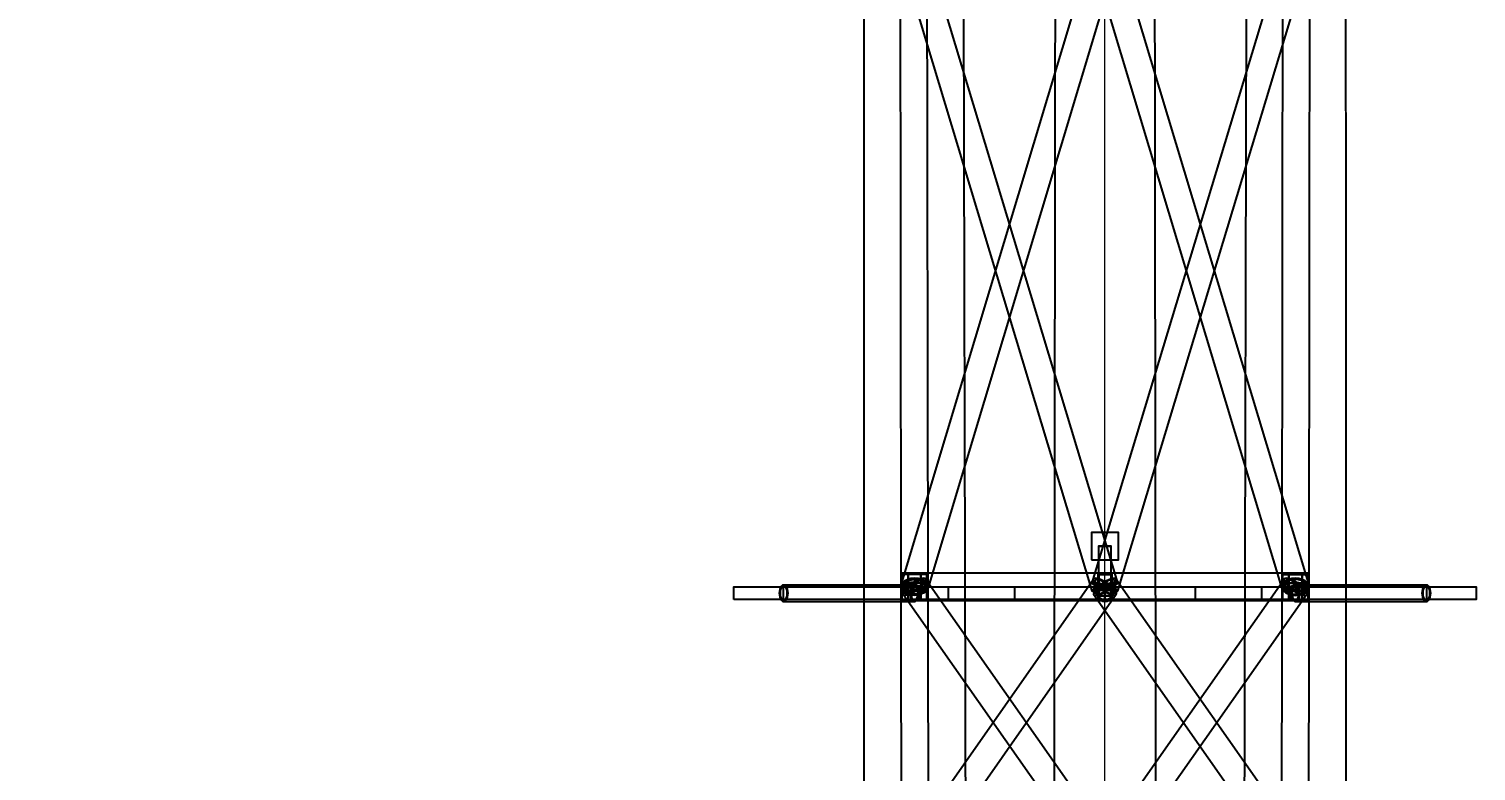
# Model space of a CAD drawing. Header units: millimetres. Extents: x -123812 to 252100, y -3000 to 639000.
# Drawn here: x -11889 to 4100, y 527965 to 536164 of the extents above; entities that cross this region are included whole.
import ezdxf

# ---------------------------------------------------------------- set-up
doc = ezdxf.new("R2010")
doc.units = ezdxf.units.MM
for name, color, linetype, lineweight in [('D-BMK-AXIS', 7, 'Continuous', 13), ('D-STR-ANTN', 7, 'Continuous', 25), ('D-STR-DIM', 7, 'Continuous', 13)]:
    doc.layers.add(name, color=color, linetype=linetype, lineweight=lineweight)
doc.styles.add('OpenSansCondensed-Light', font='OpenSansCondensed-Light.ttf')
doc.styles.add('TOWER_UNICODE', font='Arial Unicode.ttf')
doc.dimstyles.new('EZDXF', dxfattribs={"dimtxt": 0.25, "dimasz": 0.175, "dimexe": 0.375, "dimexo": 0.125, "dimgap": 0.1, "dimtad": 1, "dimlfac": 100, "dimzin": 12, "dimdsep": 46, "dimtxsty": 'OpenSansCondensed-Light', "dimblk": 'ARCHTICK', "dimcen": 2.5, "dimazin": 3, "dimtfac": 0.5, "dimtmove": 2, "dimatfit": 3})

# ---------------------------------------------------------------- blocks, each defined once
blk = doc.blocks.new('_ARCHTICK')
at = {"color": 0, "linetype": 'BYBLOCK', "const_width": 0.15}
blk.add_lwpolyline([(-0.5, -0.5), (0.5, 0.5)], dxfattribs=at)

msp = doc.modelspace()

# ---------------------------------------------------------------- linework, layer by layer
at = {"layer": 'D-BMK-AXIS'}
msp.add_line((0, -3000), (0, 639000), dxfattribs=at)
at = {"layer": 'D-STR-ANTN'}
for points in [[(-2666.3, 507000), (-1490.7, 507000), (-1758.4, 620000), (-2658.4, 620000)], [(-2666.3, 507000), (-1490.7, 507000), (-1758.4, 620000), (-2658.4, 620000)], [(-587.8, 507000), (587.8, 507000), (450, 620000), (-450, 620000)], [(-587.8, 507000), (587.8, 507000), (450, 620000), (-450, 620000)], [(1490.7, 507000), (2666.3, 507000), (2658.4, 620000), (1758.4, 620000)], [(1490.7, 507000), (2666.3, 507000), (2658.4, 620000), (1758.4, 620000)], [(-150, 530300), (150, 530300), (150, 530600), (-150, 530600)], [(-70, 529900), (70, 529900), (70, 530450), (-70, 530450)], [(0, 530450), (-18.1, 530450), (-35, 530450), (-49.5, 530450), (-60.6, 530450), (-67.6, 530450), (-70, 530450), (-67.6, 530450), (-60.6, 530450), (-49.5, 530450), (-35, 530450), (-18.1, 530450), (0, 530450), (18.1, 530450), (35, 530450), (49.5, 530450), (60.6, 530450), (67.6, 530450), (70, 530450), (67.6, 530450), (60.6, 530450), (49.5, 530450), (35, 530450), (18.1, 530450)], [(0, 530450), (-15.5, 530450), (-30, 530450), (-42.4, 530450), (-52, 530450), (-58, 530450), (-60, 530450), (-58, 530450), (-52, 530450), (-42.4, 530450), (-30, 530450), (-15.5, 530450), (0, 530450), (15.5, 530450), (30, 530450), (42.4, 530450), (52, 530450), (58, 530450), (60, 530450), (58, 530450), (52, 530450), (42.4, 530450), (30, 530450), (15.5, 530450)], [(-2254.9, 529850), (-1954.9, 529850), (-1954.9, 530150), (-2254.9, 530150)], [(-1954.9, 530000), (-1960.1, 529975.6), (-1975.1, 529952.8), (-1999, 529933.3), (-2030, 529918.3), (-2066.2, 529908.8), (-2105.1, 529905.6), (-2143.9, 529908.8), (-2180, 529918.3), (-2211.1, 529933.3), (-2234.9, 529952.8), (-2249.8, 529975.6), (-2254.9, 530000), (-2249.7, 530024.4), (-2234.7, 530047.2), (-2210.9, 530066.7), (-2179.8, 530081.7), (-2143.6, 530091.2), (-2104.7, 530094.4), (-2065.9, 530091.2), (-2029.8, 530081.7), (-1998.7, 530066.7), (-1974.9, 530047.2), (-1960, 530024.4)], [(-2254.9, 530000), (-2249.9, 529987.2), (-2235, 529975.4), (-2211.3, 529965.1), (-2180.3, 529957.3), (-2144.2, 529952.4), (-2105.4, 529950.7), (-2066.5, 529952.4), (-2030.3, 529957.3), (-1999.2, 529965.1), (-1975.2, 529975.4), (-1960.1, 529987.2), (-1954.9, 530000), (-1959.9, 530012.8), (-1974.8, 530024.6), (-1998.5, 530034.9), (-2029.5, 530042.7), (-2065.6, 530047.6), (-2104.4, 530049.3), (-2143.3, 530047.6), (-2179.5, 530042.7), (-2210.6, 530034.9), (-2234.6, 530024.6), (-2249.7, 530012.8)], [(-2180.3, 530000), (-2146.1, 529987.2), (-2109, 529975.4), (-2071.6, 529965.1), (-2036.6, 529957.3), (-2006.1, 529952.4), (-1982.4, 529950.7), (-1967.1, 529952.4), (-1961.1, 529957.3), (-1965, 529965.1), (-1978.3, 529975.4), (-2000.3, 529987.2), (-2029.5, 530000), (-2063.7, 530012.8), (-2100.8, 530024.6), (-2138.2, 530034.9), (-2173.2, 530042.7), (-2203.7, 530047.6), (-2227.4, 530049.3), (-2242.7, 530047.6), (-2248.7, 530042.7), (-2244.8, 530034.9), (-2231.5, 530024.6), (-2209.5, 530012.8)], [(-1966.9, 530138), (-2242.9, 530138), (-2242.9, 529862), (-1966.9, 529862)], [(-1976.9, 530000), (-1981.3, 529979.2), (-1994.1, 529959.7), (-2014.5, 529943.1), (-2041, 529930.3), (-2071.9, 529922.2), (-2105, 529919.5), (-2138.2, 529922.2), (-2169, 529930.3), (-2195.5, 529943.1), (-2215.8, 529959.7), (-2228.6, 529979.2), (-2232.9, 530000), (-2228.5, 530020.8), (-2215.7, 530040.3), (-2195.3, 530056.9), (-2168.8, 530069.7), (-2137.9, 530077.8), (-2104.8, 530080.5), (-2071.6, 530077.8), (-2040.8, 530069.7), (-2014.3, 530056.9), (-1994, 530040.3), (-1981.2, 530020.8)], [(-2232.9, 530000), (-2228.6, 529989.1), (-2216, 529979), (-2195.7, 529970.3), (-2169.2, 529963.6), (-2138.4, 529959.4), (-2105.3, 529957.9), (-2072.2, 529959.4), (-2041.2, 529963.6), (-2014.7, 529970.3), (-1994.3, 529979), (-1981.4, 529989.1), (-1976.9, 530000), (-1981.2, 530010.9), (-1993.9, 530021), (-2014.1, 530029.7), (-2040.6, 530036.4), (-2071.4, 530040.6), (-2104.5, 530042.1), (-2137.6, 530040.6), (-2168.6, 530036.4), (-2195.1, 530029.7), (-2215.6, 530021), (-2228.4, 530010.9)], [(-2030.1, 530000), (-2058.8, 529975.6), (-2090.6, 529952.8), (-2123.5, 529933.3), (-2155, 529918.3), (-2183.1, 529908.8), (-2206, 529905.6), (-2221.9, 529908.8), (-2229.8, 529918.3), (-2229.3, 529933.3), (-2220.2, 529952.8), (-2203.3, 529975.6), (-2179.7, 530000), (-2151, 530024.4), (-2119.2, 530047.2), (-2086.4, 530066.7), (-2054.8, 530081.7), (-2026.7, 530091.2), (-2003.9, 530094.4), (-1987.9, 530091.2), (-1980, 530081.7), (-1980.5, 530066.7), (-1989.6, 530047.2), (-2006.5, 530024.4)], [(-2169.3, 530000), (-2140, 529989.1), (-2108.4, 529979), (-2076.5, 529970.3), (-2046.6, 529963.6), (-2020.6, 529959.4), (-2000.4, 529957.9), (-1987.3, 529959.4), (-1982.2, 529963.6), (-1985.5, 529970.3), (-1996.9, 529979), (-2015.7, 529989.1), (-2040.5, 530000), (-2069.8, 530010.9), (-2101.4, 530021), (-2133.3, 530029.7), (-2163.2, 530036.4), (-2189.2, 530040.6), (-2209.4, 530042.1), (-2222.5, 530040.6), (-2227.6, 530036.4), (-2224.3, 530029.7), (-2212.9, 530021), (-2194.1, 530010.9)], [(-2041.1, 530000), (-2065.6, 529979.2), (-2092.7, 529959.7), (-2120.7, 529943.1), (-2147.7, 529930.3), (-2171.7, 529922.2), (-2191.1, 529919.5), (-2204.7, 529922.2), (-2211.5, 529930.3), (-2211, 529943.1), (-2203.3, 529959.7), (-2188.9, 529979.2), (-2168.7, 530000), (-2144.3, 530020.8), (-2117.1, 530040.3), (-2089.1, 530056.9), (-2062.1, 530069.7), (-2038.1, 530077.8), (-2018.7, 530080.5), (-2005.1, 530077.8), (-1998.3, 530069.7), (-1998.8, 530056.9), (-2006.5, 530040.3), (-2020.9, 530020.8)], [(-2179.9, 529850), (75, 529850), (75, 530150), (-2179.9, 530150)], [(-2029.9, 530150), (-2179.9, 530150), (-2179.9, 529850), (-2029.9, 529850)], [(-2179.9, 529850), (75, 529850), (75, 530150), (-2179.9, 530150)], [(-2029.9, 530150), (-2179.9, 530150), (-2179.9, 529850), (-2029.9, 529850)], [(-2035.9, 530138), (-2173.9, 530138), (-2173.9, 529862), (-2035.9, 529862)], [(-2035.9, 530138), (-2173.9, 530138), (-2173.9, 529862), (-2035.9, 529862)], [(-74.6, 530000), (-103.8, 529987.2), (-126, 529975.4), (-139.7, 529965.1), (-143.7, 529957.3), (-138, 529952.4), (-122.9, 529950.7), (-99.4, 529952.4), (-69.2, 529957.3), (-34.2, 529965.1), (3.1, 529975.4), (40.2, 529987.2), (74.6, 530000), (103.8, 530012.8), (126, 530024.6), (139.7, 530034.9), (143.7, 530042.7), (138, 530047.6), (122.9, 530049.3), (99.4, 530047.6), (69.2, 530042.7), (34.2, 530034.9), (-3.1, 530024.6), (-40.2, 530012.8)], [(74.6, 530000), (103.8, 529987.2), (126, 529975.4), (139.7, 529965.1), (143.7, 529957.3), (138, 529952.4), (122.9, 529950.7), (99.4, 529952.4), (69.2, 529957.3), (34.2, 529965.1), (-3.1, 529975.4), (-40.2, 529987.2), (-74.6, 530000), (-103.8, 530012.8), (-126, 530024.6), (-139.7, 530034.9), (-143.7, 530042.7), (-138, 530047.6), (-122.9, 530049.3), (-99.4, 530047.6), (-69.2, 530042.7), (-34.2, 530034.9), (3.1, 530024.6), (40.2, 530012.8)], [(75.2, 530000), (98.7, 529975.6), (115.6, 529952.8), (124.5, 529933.3), (125, 529918.3), (116.9, 529908.8), (100.9, 529905.6), (78, 529908.8), (49.8, 529918.3), (18.2, 529933.3), (-14.7, 529952.8), (-46.5, 529975.6), (-75.2, 530000), (-98.7, 530024.4), (-115.6, 530047.2), (-124.5, 530066.7), (-125, 530081.7), (-116.9, 530091.2), (-100.9, 530094.4), (-78, 530091.2), (-49.8, 530081.7), (-18.2, 530066.7), (14.7, 530047.2), (46.5, 530024.4)], [(-75.2, 530000), (-98.7, 529975.6), (-115.6, 529952.8), (-124.5, 529933.3), (-125, 529918.3), (-116.9, 529908.8), (-100.9, 529905.6), (-78, 529908.8), (-49.8, 529918.3), (-18.2, 529933.3), (14.7, 529952.8), (46.5, 529975.6), (75.2, 530000), (98.7, 530024.4), (115.6, 530047.2), (124.5, 530066.7), (125, 530081.7), (116.9, 530091.2), (100.9, 530094.4), (78, 530091.2), (49.8, 530081.7), (18.2, 530066.7), (-14.7, 530047.2), (-46.5, 530024.4)], [(-63.6, 530000), (-88.6, 529989.1), (-107.6, 529979), (-119.2, 529970.3), (-122.7, 529963.6), (-117.8, 529959.4), (-104.9, 529957.9), (-84.9, 529959.4), (-59, 529963.6), (-29.2, 529970.3), (2.7, 529979), (34.3, 529989.1), (63.6, 530000), (88.6, 530010.9), (107.6, 530021), (119.2, 530029.7), (122.7, 530036.4), (117.8, 530040.6), (104.9, 530042.1), (84.9, 530040.6), (59, 530036.4), (29.2, 530029.7), (-2.7, 530021), (-34.3, 530010.9)], [(63.6, 530000), (88.6, 529989.1), (107.6, 529979), (119.2, 529970.3), (122.7, 529963.6), (117.8, 529959.4), (104.9, 529957.9), (84.9, 529959.4), (59, 529963.6), (29.2, 529970.3), (-2.7, 529979), (-34.3, 529989.1), (-63.6, 530000), (-88.6, 530010.9), (-107.6, 530021), (-119.2, 530029.7), (-122.7, 530036.4), (-117.8, 530040.6), (-104.9, 530042.1), (-84.9, 530040.6), (-59, 530036.4), (-29.2, 530029.7), (2.7, 530021), (34.3, 530010.9)], [(64.2, 530000), (84.3, 529979.2), (98.6, 529959.7), (106.2, 529943.1), (106.6, 529930.3), (99.8, 529922.2), (86.1, 529919.5), (66.5, 529922.2), (42.5, 529930.3), (15.5, 529943.1), (-12.5, 529959.7), (-39.7, 529979.2), (-64.2, 530000), (-84.3, 530020.8), (-98.6, 530040.3), (-106.2, 530056.9), (-106.6, 530069.7), (-99.8, 530077.8), (-86.1, 530080.5), (-66.5, 530077.8), (-42.5, 530069.7), (-15.5, 530056.9), (12.5, 530040.3), (39.7, 530020.8)], [(-64.2, 530000), (-84.3, 529979.2), (-98.6, 529959.7), (-106.2, 529943.1), (-106.6, 529930.3), (-99.8, 529922.2), (-86.1, 529919.5), (-66.5, 529922.2), (-42.5, 529930.3), (-15.5, 529943.1), (12.5, 529959.7), (39.7, 529979.2), (64.2, 530000), (84.3, 530020.8), (98.6, 530040.3), (106.2, 530056.9), (106.6, 530069.7), (99.8, 530077.8), (86.1, 530080.5), (66.5, 530077.8), (42.5, 530069.7), (15.5, 530056.9), (-12.5, 530040.3), (-39.7, 530020.8)], [(75, 530150), (-75, 530150), (-75, 529850), (75, 529850)], [(75, 530150), (-75, 530150), (-75, 529850), (75, 529850)], [(-75, 529850), (2179.9, 529850), (2179.9, 530150), (-75, 530150)], [(-75, 530150), (75, 530150), (75, 529850), (-75, 529850)], [(-75, 529850), (2179.9, 529850), (2179.9, 530150), (-75, 530150)], [(-75, 530150), (75, 530150), (75, 529850), (-75, 529850)], [(69, 530138), (-69, 530138), (-69, 529862), (69, 529862)], [(69, 530138), (-69, 530138), (-69, 529862), (69, 529862)], [(-69, 530138), (69, 530138), (69, 529862), (-69, 529862)], [(-69, 530138), (69, 530138), (69, 529862), (-69, 529862)], [(1954.9, 529850), (2254.9, 529850), (2254.9, 530150), (1954.9, 530150)], [(1954.9, 530000), (1960.1, 529975.6), (1975.1, 529952.8), (1999, 529933.3), (2030, 529918.3), (2066.2, 529908.8), (2105.1, 529905.6), (2143.9, 529908.8), (2180, 529918.3), (2211.1, 529933.3), (2234.9, 529952.8), (2249.8, 529975.6), (2254.9, 530000), (2249.7, 530024.4), (2234.7, 530047.2), (2210.9, 530066.7), (2179.8, 530081.7), (2143.6, 530091.2), (2104.7, 530094.4), (2065.9, 530091.2), (2029.8, 530081.7), (1998.7, 530066.7), (1974.9, 530047.2), (1960, 530024.4)], [(2254.9, 530000), (2249.9, 529987.2), (2235, 529975.4), (2211.3, 529965.1), (2180.3, 529957.3), (2144.2, 529952.4), (2105.4, 529950.7), (2066.5, 529952.4), (2030.3, 529957.3), (1999.2, 529965.1), (1975.2, 529975.4), (1960.1, 529987.2), (1954.9, 530000), (1959.9, 530012.8), (1974.8, 530024.6), (1998.5, 530034.9), (2029.5, 530042.7), (2065.6, 530047.6), (2104.4, 530049.3), (2143.3, 530047.6), (2179.5, 530042.7), (2210.6, 530034.9), (2234.6, 530024.6), (2249.7, 530012.8)], [(2180.3, 530000), (2146.1, 529987.2), (2109, 529975.4), (2071.6, 529965.1), (2036.6, 529957.3), (2006.1, 529952.4), (1982.4, 529950.7), (1967.1, 529952.4), (1961.1, 529957.3), (1965, 529965.1), (1978.3, 529975.4), (2000.3, 529987.2), (2029.5, 530000), (2063.7, 530012.8), (2100.8, 530024.6), (2138.2, 530034.9), (2173.2, 530042.7), (2203.7, 530047.6), (2227.4, 530049.3), (2242.7, 530047.6), (2248.7, 530042.7), (2244.8, 530034.9), (2231.5, 530024.6), (2209.5, 530012.8)], [(1966.9, 530138), (2242.9, 530138), (2242.9, 529862), (1966.9, 529862)], [(1976.9, 530000), (1981.3, 529979.2), (1994.1, 529959.7), (2014.5, 529943.1), (2041, 529930.3), (2071.9, 529922.2), (2105, 529919.5), (2138.2, 529922.2), (2169, 529930.3), (2195.5, 529943.1), (2215.8, 529959.7), (2228.6, 529979.2), (2232.9, 530000), (2228.5, 530020.8), (2215.7, 530040.3), (2195.3, 530056.9), (2168.8, 530069.7), (2137.9, 530077.8), (2104.8, 530080.5), (2071.6, 530077.8), (2040.8, 530069.7), (2014.3, 530056.9), (1994, 530040.3), (1981.2, 530020.8)], [(2232.9, 530000), (2228.6, 529989.1), (2216, 529979), (2195.7, 529970.3), (2169.2, 529963.6), (2138.4, 529959.4), (2105.3, 529957.9), (2072.2, 529959.4), (2041.2, 529963.6), (2014.7, 529970.3), (1994.3, 529979), (1981.4, 529989.1), (1976.9, 530000), (1981.2, 530010.9), (1993.9, 530021), (2014.1, 530029.7), (2040.6, 530036.4), (2071.4, 530040.6), (2104.5, 530042.1), (2137.6, 530040.6), (2168.6, 530036.4), (2195.1, 530029.7), (2215.6, 530021), (2228.4, 530010.9)], [(2030.1, 530000), (2058.8, 529975.6), (2090.6, 529952.8), (2123.5, 529933.3), (2155, 529918.3), (2183.1, 529908.8), (2206, 529905.6), (2221.9, 529908.8), (2229.8, 529918.3), (2229.3, 529933.3), (2220.2, 529952.8), (2203.3, 529975.6), (2179.7, 530000), (2151, 530024.4), (2119.2, 530047.2), (2086.4, 530066.7), (2054.8, 530081.7), (2026.7, 530091.2), (2003.9, 530094.4), (1987.9, 530091.2), (1980, 530081.7), (1980.5, 530066.7), (1989.6, 530047.2), (2006.5, 530024.4)], [(2169.3, 530000), (2140, 529989.1), (2108.4, 529979), (2076.5, 529970.3), (2046.6, 529963.6), (2020.6, 529959.4), (2000.4, 529957.9), (1987.3, 529959.4), (1982.2, 529963.6), (1985.5, 529970.3), (1996.9, 529979), (2015.7, 529989.1), (2040.5, 530000), (2069.8, 530010.9), (2101.4, 530021), (2133.3, 530029.7), (2163.2, 530036.4), (2189.2, 530040.6), (2209.4, 530042.1), (2222.5, 530040.6), (2227.6, 530036.4), (2224.3, 530029.7), (2212.9, 530021), (2194.1, 530010.9)], [(2041.1, 530000), (2065.6, 529979.2), (2092.7, 529959.7), (2120.7, 529943.1), (2147.7, 529930.3), (2171.7, 529922.2), (2191.1, 529919.5), (2204.7, 529922.2), (2211.5, 529930.3), (2211, 529943.1), (2203.3, 529959.7), (2188.9, 529979.2), (2168.7, 530000), (2144.3, 530020.8), (2117.1, 530040.3), (2089.1, 530056.9), (2062.1, 530069.7), (2038.1, 530077.8), (2018.7, 530080.5), (2005.1, 530077.8), (1998.3, 530069.7), (1998.8, 530056.9), (2006.5, 530040.3), (2020.9, 530020.8)], [(2029.9, 530150), (2179.9, 530150), (2179.9, 529850), (2029.9, 529850)], [(2029.9, 530150), (2179.9, 530150), (2179.9, 529850), (2029.9, 529850)], [(2035.9, 530138), (2173.9, 530138), (2173.9, 529862), (2035.9, 529862)], [(2035.9, 530138), (2173.9, 530138), (2173.9, 529862), (2035.9, 529862)], [(-4100, 529860), (-4100, 530000), (-1732.1, 530000), (-1732.1, 529860)], [(-4100, 529860), (-4100, 530000), (-1732.1, 530000), (-1732.1, 529860)], [(-3595.7, 529930), (-3594.2, 529906.7), (-3589.7, 529885), (-3582.5, 529866.4), (-3573.2, 529852.1), (-3562.4, 529843.1), (-3550.7, 529840), (-2104.8, 529840), (-2093.2, 529843.1), (-2082.3, 529852.1), (-2073, 529866.4), (-2065.8, 529885), (-2061.4, 529906.7), (-2059.8, 529930), (-2061.4, 529953.3), (-2065.8, 529975), (-2073, 529993.6), (-2082.3, 530007.9), (-2093.2, 530016.9), (-2104.8, 530020), (-3550.7, 530020), (-3562.4, 530016.9), (-3573.2, 530007.9), (-3582.5, 529993.6), (-3589.7, 529975), (-3594.2, 529953.3)], [(-3505.7, 529930), (-3507.2, 529906.7), (-3511.7, 529885), (-3518.9, 529866.4), (-3528.2, 529852.1), (-3539.1, 529843.1), (-3550.7, 529840), (-3562.4, 529843.1), (-3573.2, 529852.1), (-3582.5, 529866.4), (-3589.7, 529885), (-3594.2, 529906.7), (-3595.7, 529930), (-3594.2, 529953.3), (-3589.7, 529975), (-3582.5, 529993.6), (-3573.2, 530007.9), (-3562.4, 530016.9), (-3550.7, 530020), (-3539.1, 530016.9), (-3528.2, 530007.9), (-3518.9, 529993.6), (-3511.7, 529975), (-3507.2, 529953.3)], [(-3595.7, 529930), (-3594.2, 529906.7), (-3589.7, 529885), (-3582.5, 529866.4), (-3573.2, 529852.1), (-3562.4, 529843.1), (-3550.7, 529840), (-2104.8, 529840), (-2093.2, 529843.1), (-2082.3, 529852.1), (-2073, 529866.4), (-2065.8, 529885), (-2061.4, 529906.7), (-2059.8, 529930), (-2061.4, 529953.3), (-2065.8, 529975), (-2073, 529993.6), (-2082.3, 530007.9), (-2093.2, 530016.9), (-2104.8, 530020), (-3550.7, 530020), (-3562.4, 530016.9), (-3573.2, 530007.9), (-3582.5, 529993.6), (-3589.7, 529975), (-3594.2, 529953.3)], [(-3595.7, 529930), (-3594.2, 529906.7), (-3589.7, 529885), (-3582.5, 529866.4), (-3573.2, 529852.1), (-3562.4, 529843.1), (-3550.7, 529840), (-3539.1, 529843.1), (-3528.2, 529852.1), (-3518.9, 529866.4), (-3511.7, 529885), (-3507.2, 529906.7), (-3505.7, 529930), (-3507.2, 529953.3), (-3511.7, 529975), (-3518.9, 529993.6), (-3528.2, 530007.9), (-3539.1, 530016.9), (-3550.7, 530020), (-3562.4, 530016.9), (-3573.2, 530007.9), (-3582.5, 529993.6), (-3589.7, 529975), (-3594.2, 529953.3)], [(-3511.7, 529930), (-3513, 529909.8), (-3516.9, 529891), (-3523.1, 529874.8), (-3531.2, 529862.5), (-3540.6, 529854.7), (-3550.7, 529852), (-3560.8, 529854.7), (-3570.2, 529862.5), (-3578.3, 529874.8), (-3584.5, 529891), (-3588.4, 529909.8), (-3589.7, 529930), (-3588.4, 529950.2), (-3584.5, 529969), (-3578.3, 529985.2), (-3570.2, 529997.5), (-3560.8, 530005.3), (-3550.7, 530008), (-3540.6, 530005.3), (-3531.2, 529997.5), (-3523.1, 529985.2), (-3516.9, 529969), (-3513, 529950.2)], [(-3589.7, 529930), (-3588.4, 529909.8), (-3584.5, 529891), (-3578.3, 529874.8), (-3570.2, 529862.5), (-3560.8, 529854.7), (-3550.7, 529852), (-3540.6, 529854.7), (-3531.2, 529862.5), (-3523.1, 529874.8), (-3516.9, 529891), (-3513, 529909.8), (-3511.7, 529930), (-3513, 529950.2), (-3516.9, 529969), (-3523.1, 529985.2), (-3531.2, 529997.5), (-3540.6, 530005.3), (-3550.7, 530008), (-3560.8, 530005.3), (-3570.2, 529997.5), (-3578.3, 529985.2), (-3584.5, 529969), (-3588.4, 529950.2)], [(-3550.7, 529860), (-3550.7, 530000), (-1000, 530000), (-1000, 529860)], [(-3550.7, 529860), (-3550.7, 530000), (-1000, 530000), (-1000, 529860)], [(-2059.8, 529930), (-2061.4, 529906.7), (-2065.8, 529885), (-2073, 529866.4), (-2082.3, 529852.1), (-2093.2, 529843.1), (-2104.8, 529840), (-2116.5, 529843.1), (-2127.3, 529852.1), (-2136.6, 529866.4), (-2143.8, 529885), (-2148.3, 529906.7), (-2149.8, 529930), (-2148.3, 529953.3), (-2143.8, 529975), (-2136.6, 529993.6), (-2127.3, 530007.9), (-2116.5, 530016.9), (-2104.8, 530020), (-2093.2, 530016.9), (-2082.3, 530007.9), (-2073, 529993.6), (-2065.8, 529975), (-2061.4, 529953.3)], [(-2149.8, 529930), (-2148.3, 529906.7), (-2143.8, 529885), (-2136.6, 529866.4), (-2127.3, 529852.1), (-2116.5, 529843.1), (-2104.8, 529840), (-2093.2, 529843.1), (-2082.3, 529852.1), (-2073, 529866.4), (-2065.8, 529885), (-2061.4, 529906.7), (-2059.8, 529930), (-2061.4, 529953.3), (-2065.8, 529975), (-2073, 529993.6), (-2082.3, 530007.9), (-2093.2, 530016.9), (-2104.8, 530020), (-2116.5, 530016.9), (-2127.3, 530007.9), (-2136.6, 529993.6), (-2143.8, 529975), (-2148.3, 529953.3)], [(-2065.8, 529930), (-2067.1, 529909.8), (-2071, 529891), (-2077.2, 529874.8), (-2085.3, 529862.5), (-2094.7, 529854.7), (-2104.8, 529852), (-2114.9, 529854.7), (-2124.3, 529862.5), (-2132.4, 529874.8), (-2138.6, 529891), (-2142.5, 529909.8), (-2143.8, 529930), (-2142.5, 529950.2), (-2138.6, 529969), (-2132.4, 529985.2), (-2124.3, 529997.5), (-2114.9, 530005.3), (-2104.8, 530008), (-2094.7, 530005.3), (-2085.3, 529997.5), (-2077.2, 529985.2), (-2071, 529969), (-2067.1, 529950.2)], [(-2143.8, 529930), (-2142.5, 529909.8), (-2138.6, 529891), (-2132.4, 529874.8), (-2124.3, 529862.5), (-2114.9, 529854.7), (-2104.8, 529852), (-2094.7, 529854.7), (-2085.3, 529862.5), (-2077.2, 529874.8), (-2071, 529891), (-2067.1, 529909.8), (-2065.8, 529930), (-2067.1, 529950.2), (-2071, 529969), (-2077.2, 529985.2), (-2085.3, 529997.5), (-2094.7, 530005.3), (-2104.8, 530008), (-2114.9, 530005.3), (-2124.3, 529997.5), (-2132.4, 529985.2), (-2138.6, 529969), (-2142.5, 529950.2)], [(-2050, 529860), (-2050, 530000), (0, 530000), (0, 529860)], [(-2050, 529860), (-2050, 530000), (0, 530000), (0, 529860)], [(-90, 529930), (-86.9, 529906.7), (-77.9, 529885), (-63.6, 529866.4), (-45, 529852.1), (-23.3, 529843.1), (0, 529840), (23.3, 529843.1), (45, 529852.1), (63.6, 529866.4), (77.9, 529885), (86.9, 529906.7), (90, 529930), (86.9, 529953.3), (77.9, 529975), (63.6, 529993.6), (45, 530007.9), (23.3, 530016.9), (0, 530020), (-23.3, 530016.9), (-45, 530007.9), (-63.6, 529993.6), (-77.9, 529975), (-86.9, 529953.3)], [(-90, 529930), (-86.9, 529906.7), (-77.9, 529885), (-63.6, 529866.4), (-45, 529852.1), (-23.3, 529843.1), (0, 529840), (23.3, 529843.1), (45, 529852.1), (63.6, 529866.4), (77.9, 529885), (86.9, 529906.7), (90, 529930), (86.9, 529953.3), (77.9, 529975), (63.6, 529993.6), (45, 530007.9), (23.3, 530016.9), (0, 530020), (-23.3, 530016.9), (-45, 530007.9), (-63.6, 529993.6), (-77.9, 529975), (-86.9, 529953.3)], [(78, 529930), (75.3, 529909.8), (67.5, 529891), (55.2, 529874.8), (39, 529862.5), (20.2, 529854.7), (0, 529852), (-20.2, 529854.7), (-39, 529862.5), (-55.2, 529874.8), (-67.5, 529891), (-75.3, 529909.8), (-78, 529930), (-75.3, 529950.2), (-67.5, 529969), (-55.2, 529985.2), (-39, 529997.5), (-20.2, 530005.3), (0, 530008), (20.2, 530005.3), (39, 529997.5), (55.2, 529985.2), (67.5, 529969), (75.3, 529950.2)], [(-78, 529930), (-75.3, 529909.8), (-67.5, 529891), (-55.2, 529874.8), (-39, 529862.5), (-20.2, 529854.7), (0, 529852), (20.2, 529854.7), (39, 529862.5), (55.2, 529874.8), (67.5, 529891), (75.3, 529909.8), (78, 529930), (75.3, 529950.2), (67.5, 529969), (55.2, 529985.2), (39, 529997.5), (20.2, 530005.3), (0, 530008), (-20.2, 530005.3), (-39, 529997.5), (-55.2, 529985.2), (-67.5, 529969), (-75.3, 529950.2)], [(0, 529900), (-18.1, 529900), (-35, 529900), (-49.5, 529900), (-60.6, 529900), (-67.6, 529900), (-70, 529900), (-67.6, 529900), (-60.6, 529900), (-49.5, 529900), (-35, 529900), (-18.1, 529900), (0, 529900), (18.1, 529900), (35, 529900), (49.5, 529900), (60.6, 529900), (67.6, 529900), (70, 529900), (67.6, 529900), (60.6, 529900), (49.5, 529900), (35, 529900), (18.1, 529900)], [(0, 529900), (-15.5, 529900), (-30, 529900), (-42.4, 529900), (-52, 529900), (-58, 529900), (-60, 529900), (-58, 529900), (-52, 529900), (-42.4, 529900), (-30, 529900), (-15.5, 529900), (0, 529900), (15.5, 529900), (30, 529900), (42.4, 529900), (52, 529900), (58, 529900), (60, 529900), (58, 529900), (52, 529900), (42.4, 529900), (30, 529900), (15.5, 529900)], [(0, 529860), (0, 530000), (2050, 530000), (2050, 529860)], [(0, 529860), (0, 530000), (2050, 530000), (2050, 529860)], [(1000, 529860), (1000, 530000), (3550.7, 530000), (3550.7, 529860)], [(1000, 529860), (1000, 530000), (3550.7, 530000), (3550.7, 529860)], [(1732.1, 529860), (1732.1, 530000), (4100, 530000), (4100, 529860)], [(1732.1, 529860), (1732.1, 530000), (4100, 530000), (4100, 529860)], [(2059.8, 529930), (2061.4, 529906.7), (2065.8, 529885), (2073, 529866.4), (2082.3, 529852.1), (2093.2, 529843.1), (2104.8, 529840), (3550.7, 529840), (3562.4, 529843.1), (3573.2, 529852.1), (3582.5, 529866.4), (3589.7, 529885), (3594.2, 529906.7), (3595.7, 529930), (3594.2, 529953.3), (3589.7, 529975), (3582.5, 529993.6), (3573.2, 530007.9), (3562.4, 530016.9), (3550.7, 530020), (2104.8, 530020), (2093.2, 530016.9), (2082.3, 530007.9), (2073, 529993.6), (2065.8, 529975), (2061.4, 529953.3)], [(2059.8, 529930), (2061.4, 529906.7), (2065.8, 529885), (2073, 529866.4), (2082.3, 529852.1), (2093.2, 529843.1), (2104.8, 529840), (2116.5, 529843.1), (2127.3, 529852.1), (2136.6, 529866.4), (2143.8, 529885), (2148.3, 529906.7), (2149.8, 529930), (2148.3, 529953.3), (2143.8, 529975), (2136.6, 529993.6), (2127.3, 530007.9), (2116.5, 530016.9), (2104.8, 530020), (2093.2, 530016.9), (2082.3, 530007.9), (2073, 529993.6), (2065.8, 529975), (2061.4, 529953.3)], [(2059.8, 529930), (2061.4, 529906.7), (2065.8, 529885), (2073, 529866.4), (2082.3, 529852.1), (2093.2, 529843.1), (2104.8, 529840), (3550.7, 529840), (3562.4, 529843.1), (3573.2, 529852.1), (3582.5, 529866.4), (3589.7, 529885), (3594.2, 529906.7), (3595.7, 529930), (3594.2, 529953.3), (3589.7, 529975), (3582.5, 529993.6), (3573.2, 530007.9), (3562.4, 530016.9), (3550.7, 530020), (2104.8, 530020), (2093.2, 530016.9), (2082.3, 530007.9), (2073, 529993.6), (2065.8, 529975), (2061.4, 529953.3)], [(2149.8, 529930), (2148.3, 529906.7), (2143.8, 529885), (2136.6, 529866.4), (2127.3, 529852.1), (2116.5, 529843.1), (2104.8, 529840), (2093.2, 529843.1), (2082.3, 529852.1), (2073, 529866.4), (2065.8, 529885), (2061.4, 529906.7), (2059.8, 529930), (2061.4, 529953.3), (2065.8, 529975), (2073, 529993.6), (2082.3, 530007.9), (2093.2, 530016.9), (2104.8, 530020), (2116.5, 530016.9), (2127.3, 530007.9), (2136.6, 529993.6), (2143.8, 529975), (2148.3, 529953.3)], [(2065.8, 529930), (2067.1, 529909.8), (2071, 529891), (2077.2, 529874.8), (2085.3, 529862.5), (2094.7, 529854.7), (2104.8, 529852), (2114.9, 529854.7), (2124.3, 529862.5), (2132.4, 529874.8), (2138.6, 529891), (2142.5, 529909.8), (2143.8, 529930), (2142.5, 529950.2), (2138.6, 529969), (2132.4, 529985.2), (2124.3, 529997.5), (2114.9, 530005.3), (2104.8, 530008), (2094.7, 530005.3), (2085.3, 529997.5), (2077.2, 529985.2), (2071, 529969), (2067.1, 529950.2)], [(2143.8, 529930), (2142.5, 529909.8), (2138.6, 529891), (2132.4, 529874.8), (2124.3, 529862.5), (2114.9, 529854.7), (2104.8, 529852), (2094.7, 529854.7), (2085.3, 529862.5), (2077.2, 529874.8), (2071, 529891), (2067.1, 529909.8), (2065.8, 529930), (2067.1, 529950.2), (2071, 529969), (2077.2, 529985.2), (2085.3, 529997.5), (2094.7, 530005.3), (2104.8, 530008), (2114.9, 530005.3), (2124.3, 529997.5), (2132.4, 529985.2), (2138.6, 529969), (2142.5, 529950.2)], [(3505.7, 529930), (3507.2, 529906.7), (3511.7, 529885), (3518.9, 529866.4), (3528.2, 529852.1), (3539.1, 529843.1), (3550.7, 529840), (3562.4, 529843.1), (3573.2, 529852.1), (3582.5, 529866.4), (3589.7, 529885), (3594.2, 529906.7), (3595.7, 529930), (3594.2, 529953.3), (3589.7, 529975), (3582.5, 529993.6), (3573.2, 530007.9), (3562.4, 530016.9), (3550.7, 530020), (3539.1, 530016.9), (3528.2, 530007.9), (3518.9, 529993.6), (3511.7, 529975), (3507.2, 529953.3)], [(3595.7, 529930), (3594.2, 529906.7), (3589.7, 529885), (3582.5, 529866.4), (3573.2, 529852.1), (3562.4, 529843.1), (3550.7, 529840), (3539.1, 529843.1), (3528.2, 529852.1), (3518.9, 529866.4), (3511.7, 529885), (3507.2, 529906.7), (3505.7, 529930), (3507.2, 529953.3), (3511.7, 529975), (3518.9, 529993.6), (3528.2, 530007.9), (3539.1, 530016.9), (3550.7, 530020), (3562.4, 530016.9), (3573.2, 530007.9), (3582.5, 529993.6), (3589.7, 529975), (3594.2, 529953.3)], [(3511.7, 529930), (3513, 529909.8), (3516.9, 529891), (3523.1, 529874.8), (3531.2, 529862.5), (3540.6, 529854.7), (3550.7, 529852), (3560.8, 529854.7), (3570.2, 529862.5), (3578.3, 529874.8), (3584.5, 529891), (3588.4, 529909.8), (3589.7, 529930), (3588.4, 529950.2), (3584.5, 529969), (3578.3, 529985.2), (3570.2, 529997.5), (3560.8, 530005.3), (3550.7, 530008), (3540.6, 530005.3), (3531.2, 529997.5), (3523.1, 529985.2), (3516.9, 529969), (3513, 529950.2)], [(3589.7, 529930), (3588.4, 529909.8), (3584.5, 529891), (3578.3, 529874.8), (3570.2, 529862.5), (3560.8, 529854.7), (3550.7, 529852), (3540.6, 529854.7), (3531.2, 529862.5), (3523.1, 529874.8), (3516.9, 529891), (3513, 529909.8), (3511.7, 529930), (3513, 529950.2), (3516.9, 529969), (3523.1, 529985.2), (3531.2, 529997.5), (3540.6, 530005.3), (3550.7, 530008), (3560.8, 530005.3), (3570.2, 529997.5), (3578.3, 529985.2), (3584.5, 529969), (3588.4, 529950.2)]]:
    msp.add_lwpolyline(points, close=True, dxfattribs=at)
for points in [[(-2262.9, 537000), (-2254.9, 530000), (-2249.9, 529987.2), (-2235, 529975.4), (-2211.3, 529965.1), (-2180.3, 529957.3), (-2144.2, 529952.4), (-2105.4, 529950.7), (-2066.5, 529952.4), (-2030.3, 529957.3), (-1999.2, 529965.1), (-1975.2, 529975.4), (-1960.1, 529987.2), (-1954.9, 530000), (-1962.9, 537000)], [(-2256.7, 536957.3), (-143.7, 529957.3), (-138, 529952.4), (-122.9, 529950.7), (-99.4, 529952.4), (-69.2, 529957.3), (-34.2, 529965.1), (3.1, 529975.4), (40.2, 529987.2), (74.6, 530000), (103.8, 530012.8), (126, 530024.6), (139.7, 530034.9), (143.7, 530042.7), (-1969.2, 537042.7)], [(-143.8, 537042.7), (-2248.7, 530042.7), (-2244.8, 530034.9), (-2231.5, 530024.6), (-2209.5, 530012.8), (-2180.3, 530000), (-2146.1, 529987.2), (-2109, 529975.4), (-2071.6, 529965.1), (-2036.6, 529957.3), (-2006.1, 529952.4), (-1982.4, 529950.7), (-1967.1, 529952.4), (-1961.1, 529957.3), (143.8, 536957.3)], [(-143.8, 536957.3), (1961.1, 529957.3), (1967.1, 529952.4), (1982.4, 529950.7), (2006.1, 529952.4), (2036.6, 529957.3), (2071.6, 529965.1), (2109, 529975.4), (2146.1, 529987.2), (2180.3, 530000), (2209.5, 530012.8), (2231.5, 530024.6), (2244.8, 530034.9), (2248.7, 530042.7), (143.8, 537042.7)], [(1969.2, 537042.7), (-143.7, 530042.7), (-139.7, 530034.9), (-126, 530024.6), (-103.8, 530012.8), (-74.6, 530000), (-40.2, 529987.2), (-3.1, 529975.4), (34.2, 529965.1), (69.2, 529957.3), (99.4, 529952.4), (122.9, 529950.7), (138, 529952.4), (143.7, 529957.3), (2256.7, 536957.3)], [(1962.9, 537000), (1954.9, 530000), (1960.1, 529987.2), (1975.2, 529975.4), (1999.2, 529965.1), (2030.3, 529957.3), (2066.5, 529952.4), (2105.4, 529950.7), (2144.2, 529952.4), (2180.3, 529957.3), (2211.3, 529965.1), (2235, 529975.4), (2249.9, 529987.2), (2254.9, 530000), (2262.9, 537000)], [(-1951.5, 527000), (-1954.9, 530000), (-1960, 530024.4), (-1974.9, 530047.2), (-1998.7, 530066.7), (-2029.8, 530081.7), (-2065.9, 530091.2), (-2104.7, 530094.4), (-2143.6, 530091.2), (-2179.8, 530081.7), (-2210.9, 530066.7), (-2234.7, 530047.2), (-2249.7, 530024.4), (-2254.9, 530000), (-2251.5, 527000)], [(124.9, 527081.7), (-1980, 530081.7), (-1987.9, 530091.2), (-2003.9, 530094.4), (-2026.7, 530091.2), (-2054.8, 530081.7), (-2086.4, 530066.7), (-2119.2, 530047.2), (-2151, 530024.4), (-2179.7, 530000), (-2203.3, 529975.6), (-2220.2, 529952.8), (-2229.3, 529933.3), (-2229.8, 529918.3), (-124.9, 526918.3)], [(-1976.5, 526918.3), (125, 529918.3), (124.5, 529933.3), (115.6, 529952.8), (98.7, 529975.6), (75.2, 530000), (46.5, 530024.4), (14.7, 530047.2), (-18.2, 530066.7), (-49.8, 530081.7), (-78, 530091.2), (-100.9, 530094.4), (-116.9, 530091.2), (-125, 530081.7), (-2226.4, 527081.7)], [(2226.4, 527081.7), (125, 530081.7), (116.9, 530091.2), (100.9, 530094.4), (78, 530091.2), (49.8, 530081.7), (18.2, 530066.7), (-14.7, 530047.2), (-46.5, 530024.4), (-75.2, 530000), (-98.7, 529975.6), (-115.6, 529952.8), (-124.5, 529933.3), (-125, 529918.3), (1976.5, 526918.3)], [(124.9, 526918.3), (2229.8, 529918.3), (2229.3, 529933.3), (2220.2, 529952.8), (2203.3, 529975.6), (2179.7, 530000), (2151, 530024.4), (2119.2, 530047.2), (2086.4, 530066.7), (2054.8, 530081.7), (2026.7, 530091.2), (2003.9, 530094.4), (1987.9, 530091.2), (1980, 530081.7), (-124.9, 527081.7)], [(2251.5, 527000), (2254.9, 530000), (2249.7, 530024.4), (2234.7, 530047.2), (2210.9, 530066.7), (2179.8, 530081.7), (2143.6, 530091.2), (2104.7, 530094.4), (2065.9, 530091.2), (2029.8, 530081.7), (1998.7, 530066.7), (1974.9, 530047.2), (1960, 530024.4), (1954.9, 530000), (1951.5, 527000)]]:
    msp.add_lwpolyline(points, dxfattribs=at)

# ---------------------------------------------------------------- dimensions: what is measured, and where the dimension line sits
at = {"layer": 'D-STR-DIM'}
msp.add_linear_dim(base=(-112000, 0), p1=(0, 0), p2=(0, 634000), angle=90, dimstyle='EZDXF', override={"dimtxt": 8400, "dimasz": 3750, "dimexe": 2100, "dimexo": 1800, "dimgap": 2100, "dimtad": 1, "dimdec": 0, "dimlfac": 1, "dimlunit": 2, "dimtxsty": 'TOWER_UNICODE', "dimclrd": 7, "dimclre": 7, "dimclrt": 7}, dxfattribs=at).render()

doc.saveas('drawing.dxf')
